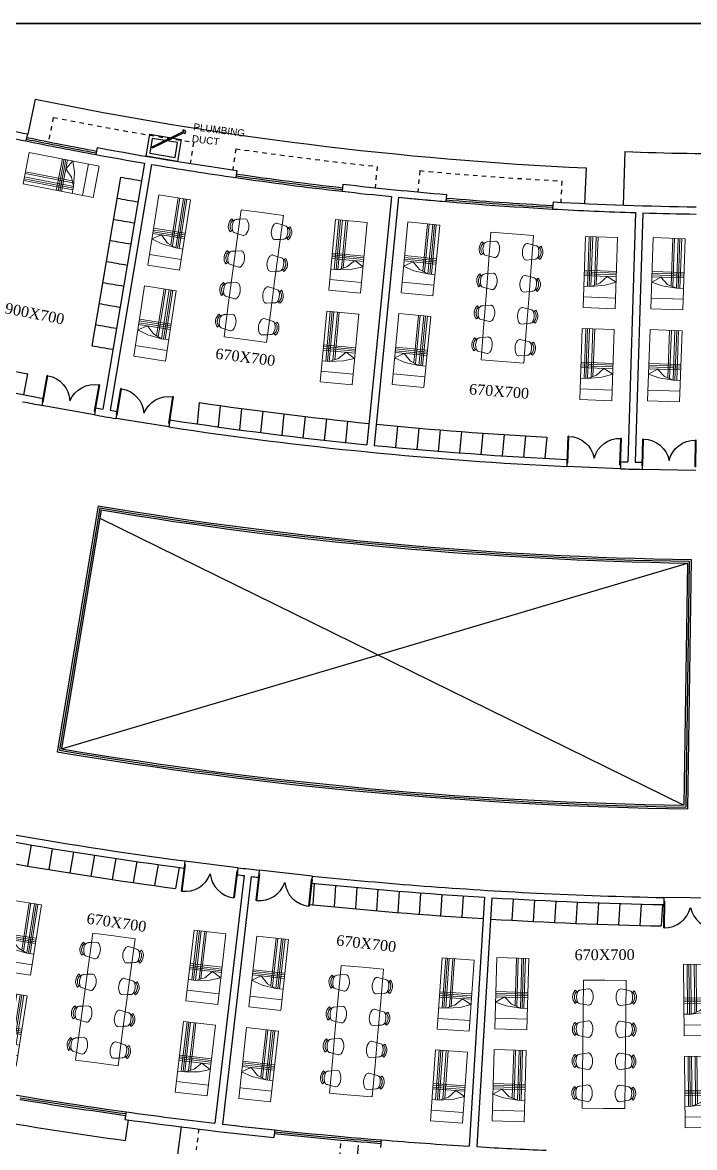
# Model space of a CAD drawing. Header units: metres. Extents: x 159409 to 239023, y 50504 to 95165.
# Drawn here: x 191612 to 193498, y 74874 to 78032 of the extents above; entities that cross this region are included whole.
import ezdxf
from ezdxf.enums import TextEntityAlignment as Align

# ---------------------------------------------------------------- set-up
doc = ezdxf.new("R2010")
doc.units = ezdxf.units.M
doc.header["$MEASUREMENT"] = 0
doc.linetypes.add('HIDDEN', pattern=[0.125, 0.0625, -0.0625])
doc.layers.add('_Annotations', color=1, linetype='Continuous', lineweight=25)
doc.layers.add('FURN', color=8, linetype='Continuous', lineweight=5)
doc.layers.add('A-TEXT', color=3, linetype='Continuous')
doc.styles.get("Standard").update_dxf_attribs({"font": 'times.ttf', "height": 18})
doc.styles.add('Standard 360', font='arial.ttf')

# ---------------------------------------------------------------- blocks, each defined once
blk = doc.blocks.new('d2')
at = {"color": 8, "ltscale": 8}
for p, q in [((-332.772, -186.458, 9945.752), (-332.753, -186.454, 9945.752)), ((-332.628, -187.194, 9945.752), (-332.772, -186.458, 9945.752)), ((-332.609, -187.19, 9945.752), (-332.753, -186.454, 9945.752)), ((-332.753, -186.454, 9945.752), (-332.753, -186.454, 9945.732)), ((-332.753, -186.454, 9945.732), (-332.753, -186.454, 9945.732)), ((-334.226, -186.743, 9945.752), (-334.206, -186.739, 9945.752)), ((-334.082, -187.479, 9945.752), (-334.226, -186.743, 9945.752)), ((-334.062, -187.475, 9945.752), (-334.206, -186.739, 9945.752)), ((-332.628, -187.194, 9945.752), (-332.609, -187.19, 9945.752)), ((-334.082, -187.479, 9945.752), (-334.062, -187.475, 9945.752)), ((-334.063, -187.577, 9945.752), (-332.589, -187.288, 9945.752))]:
    blk.add_line(p, q, dxfattribs=at)
for centre, start, end in [((-332.628, -187.194, 9945.752), 101.092, 178.0402), ((-334.062, -187.475, 9945.752), 24.1438, 101.092)]:
    blk.add_arc(centre, 0.75, start, end, dxfattribs=at)
blk = doc.blocks.new('A$C25933C84')
at = {"linetype": 'Continuous'}
for p, q in [((0, 0.9), (2, 0.9)), ((0, 0), (0, 0.9)), ((0.3, 0.9), (0.3, 0)), ((0.6, 0.7), (0.6, 0.9)), ((0.65, 0.3), (0.6, 0.7)), ((0.7, 0.45), (0.6, 0.7)), ((2, 0.9), (2, 0)), ((0.9, 0.25), (0.7, 0.45)), ((0.75, 0), (0.65, 0.3)), ((0.75, 0), (0.9, 0.25)), ((2, 0), (0, 0))]:
    blk.add_line(p, q, dxfattribs=at)
for p, q in [((0.6, 0.8), (2, 0.8)), ((0.6, 0.75), (2, 0.75)), ((0.6, 0.7), (2, 0.7)), ((0.9, 0), (0.9, 0.9)), ((0.95, 0), (0.95, 0.9)), ((1, 0), (1, 0.9)), ((1.05, 0), (1.05, 0.9)), ((0.64, 0.6), (2, 0.6)), ((0.66, 0.55), (2, 0.55))]:
    blk.add_line(p, q)
blk = doc.blocks.new('FREGTET')
at = {"layer": 'FURN'}
for p, q in [((-154.994, 109.041, -2766.571), (-155.133, 108.458, -2766.571)), ((-154.118, 108.833, -2766.571), (-154.994, 109.041, -2766.571)), ((-154.732, 108.979, -2766.571), (-154.793, 108.838, -2766.571)), ((-154.698, 109.057, -2766.571), (-154.732, 108.979, -2766.571)), ((-154.698, 109.057, -2766.571), (-154.732, 108.979, -2766.571)), ((-154.66, 109.191, -2766.571), (-154.635, 109.149, -2766.571)), ((-154.66, 109.191, -2766.571), (-154.635, 109.149, -2766.571)), ((-154.617, 109.122, -2766.571), (-154.635, 109.149, -2766.571)), ((-154.617, 109.122, -2766.571), (-154.635, 109.149, -2766.571)), ((-154.369, 109.063, -2766.571), (-154.341, 109.079, -2766.571)), ((-154.369, 109.063, -2766.571), (-154.341, 109.079, -2766.571)), ((-154.3, 109.105, -2766.571), (-154.341, 109.079, -2766.571)), ((-154.3, 109.105, -2766.571), (-154.341, 109.079, -2766.571)), ((-154.331, 108.884, -2766.571), (-154.327, 108.968, -2766.571)), ((-154.331, 108.884, -2766.571), (-154.327, 108.968, -2766.571)), ((-153.784, 108.982, -2766.571), (-153.76, 108.941, -2766.571)), ((-153.784, 108.982, -2766.571), (-153.76, 108.941, -2766.571)), ((-154.34, 108.731, -2766.571), (-154.331, 108.884, -2766.571)), ((-153.243, 108.625, -2766.571), (-154.118, 108.833, -2766.571)), ((-153.856, 108.771, -2766.571), (-153.917, 108.63, -2766.571)), ((-153.822, 108.848, -2766.571), (-153.856, 108.771, -2766.571)), ((-153.822, 108.848, -2766.571), (-153.856, 108.771, -2766.571)), ((-153.742, 108.914, -2766.571), (-153.76, 108.941, -2766.571)), ((-153.742, 108.914, -2766.571), (-153.76, 108.941, -2766.571)), ((-153.493, 108.854, -2766.571), (-153.465, 108.871, -2766.571)), ((-153.493, 108.854, -2766.571), (-153.465, 108.871, -2766.571)), ((-153.425, 108.897, -2766.571), (-153.465, 108.871, -2766.571)), ((-153.425, 108.897, -2766.571), (-153.465, 108.871, -2766.571)), ((-153.464, 108.523, -2766.571), (-153.456, 108.676, -2766.571)), ((-153.456, 108.676, -2766.571), (-153.451, 108.76, -2766.571)), ((-153.456, 108.676, -2766.571), (-153.451, 108.76, -2766.571)), ((-152.946, 108.64, -2766.571), (-152.98, 108.563, -2766.571)), ((-152.946, 108.64, -2766.571), (-152.98, 108.563, -2766.571)), ((-152.908, 108.774, -2766.571), (-152.884, 108.732, -2766.571)), ((-152.908, 108.774, -2766.571), (-152.884, 108.732, -2766.571)), ((-152.866, 108.705, -2766.571), (-152.884, 108.732, -2766.571)), ((-152.866, 108.705, -2766.571), (-152.884, 108.732, -2766.571)), ((-152.618, 108.646, -2766.571), (-152.59, 108.663, -2766.571)), ((-152.618, 108.646, -2766.571), (-152.59, 108.663, -2766.571)), ((-152.549, 108.689, -2766.571), (-152.59, 108.663, -2766.571)), ((-152.549, 108.689, -2766.571), (-152.59, 108.663, -2766.571)), ((-155.271, 107.874, -2766.571), (-155.133, 108.458, -2766.571)), ((-152.367, 108.417, -2766.571), (-153.243, 108.625, -2766.571)), ((-152.98, 108.563, -2766.571), (-153.042, 108.422, -2766.571)), ((-152.589, 108.314, -2766.571), (-152.58, 108.468, -2766.571)), ((-152.58, 108.468, -2766.571), (-152.576, 108.552, -2766.571)), ((-152.58, 108.468, -2766.571), (-152.576, 108.552, -2766.571)), ((-151.491, 108.209, -2766.571), (-152.367, 108.417, -2766.571)), ((-152.105, 108.355, -2766.571), (-152.166, 108.214, -2766.571)), ((-152.071, 108.432, -2766.571), (-152.105, 108.355, -2766.571)), ((-152.071, 108.432, -2766.571), (-152.105, 108.354, -2766.571)), ((-152.033, 108.566, -2766.571), (-152.008, 108.524, -2766.571)), ((-152.033, 108.566, -2766.571), (-152.008, 108.524, -2766.571)), ((-151.991, 108.497, -2766.571), (-152.008, 108.524, -2766.571)), ((-151.991, 108.497, -2766.571), (-152.008, 108.524, -2766.571)), ((-151.742, 108.438, -2766.571), (-151.714, 108.454, -2766.571)), ((-151.742, 108.438, -2766.571), (-151.714, 108.454, -2766.571)), ((-151.674, 108.481, -2766.571), (-151.714, 108.454, -2766.571)), ((-151.674, 108.481, -2766.571), (-151.714, 108.454, -2766.571)), ((-151.705, 108.259, -2766.571), (-151.7, 108.344, -2766.571)), ((-151.705, 108.259, -2766.571), (-151.7, 108.344, -2766.571)), ((-151.713, 108.106, -2766.571), (-151.705, 108.259, -2766.571)), ((-151.63, 107.625, -2766.571), (-151.491, 108.209, -2766.571)), ((-154.396, 107.666, -2766.571), (-155.271, 107.874, -2766.571)), ((-155.014, 107.727, -2766.571), (-155.009, 107.812, -2766.571)), ((-155.014, 107.727, -2766.571), (-155.009, 107.811, -2766.571)), ((-155.009, 107.811, -2766.571), (-155.001, 107.965, -2766.571)), ((-154.609, 107.716, -2766.571), (-154.643, 107.639, -2766.571)), ((-154.609, 107.716, -2766.571), (-154.643, 107.639, -2766.571)), ((-154.547, 107.857, -2766.571), (-154.609, 107.716, -2766.571)), ((-154.133, 107.603, -2766.571), (-154.125, 107.756, -2766.571)), ((-155.04, 107.59, -2766.571), (-154.999, 107.617, -2766.571)), ((-155.04, 107.59, -2766.571), (-154.999, 107.617, -2766.571)), ((-154.971, 107.633, -2766.571), (-154.999, 107.617, -2766.571)), ((-154.971, 107.633, -2766.571), (-154.999, 107.617, -2766.571)), ((-154.723, 107.574, -2766.571), (-154.705, 107.547, -2766.571)), ((-154.723, 107.574, -2766.571), (-154.705, 107.547, -2766.571)), ((-154.681, 107.505, -2766.571), (-154.705, 107.547, -2766.571)), ((-154.681, 107.505, -2766.571), (-154.705, 107.547, -2766.571)), ((-153.52, 107.458, -2766.571), (-154.396, 107.666, -2766.571)), ((-154.164, 107.382, -2766.571), (-154.124, 107.408, -2766.571)), ((-154.164, 107.382, -2766.571), (-154.124, 107.408, -2766.571)), ((-154.138, 107.519, -2766.571), (-154.133, 107.603, -2766.571)), ((-154.138, 107.519, -2766.571), (-154.133, 107.603, -2766.571)), ((-154.096, 107.425, -2766.571), (-154.124, 107.408, -2766.571)), ((-154.096, 107.425, -2766.571), (-154.124, 107.408, -2766.571)), ((-153.733, 107.508, -2766.571), (-153.767, 107.431, -2766.571)), ((-153.733, 107.508, -2766.571), (-153.767, 107.431, -2766.571)), ((-153.672, 107.649, -2766.571), (-153.733, 107.508, -2766.571)), ((-152.645, 107.249, -2766.571), (-153.52, 107.458, -2766.571)), ((-153.262, 107.311, -2766.571), (-153.258, 107.395, -2766.571)), ((-153.262, 107.311, -2766.571), (-153.258, 107.395, -2766.571)), ((-153.258, 107.395, -2766.571), (-153.249, 107.548, -2766.571)), ((-152.796, 107.441, -2766.571), (-152.858, 107.3, -2766.571)), ((-151.63, 107.625, -2766.571), (-151.769, 107.041, -2766.571)), ((-153.847, 107.366, -2766.571), (-153.83, 107.338, -2766.571)), ((-153.847, 107.366, -2766.571), (-153.83, 107.338, -2766.571)), ((-153.805, 107.297, -2766.571), (-153.83, 107.338, -2766.571)), ((-153.805, 107.297, -2766.571), (-153.83, 107.338, -2766.571)), ((-153.289, 107.174, -2766.571), (-153.248, 107.2, -2766.571)), ((-153.289, 107.174, -2766.571), (-153.248, 107.2, -2766.571)), ((-153.22, 107.216, -2766.571), (-153.248, 107.2, -2766.571)), ((-153.22, 107.216, -2766.571), (-153.248, 107.2, -2766.571)), ((-152.972, 107.157, -2766.571), (-152.954, 107.13, -2766.571)), ((-152.972, 107.157, -2766.571), (-152.954, 107.13, -2766.571)), ((-152.93, 107.089, -2766.571), (-152.954, 107.13, -2766.571)), ((-152.93, 107.089, -2766.571), (-152.954, 107.13, -2766.571)), ((-152.858, 107.3, -2766.571), (-152.892, 107.223, -2766.571)), ((-152.858, 107.3, -2766.571), (-152.892, 107.223, -2766.571)), ((-151.769, 107.041, -2766.571), (-152.645, 107.249, -2766.571)), ((-152.387, 107.103, -2766.571), (-152.382, 107.187, -2766.571)), ((-152.387, 107.103, -2766.571), (-152.382, 107.187, -2766.571)), ((-152.382, 107.187, -2766.571), (-152.374, 107.34, -2766.571)), ((-151.982, 107.092, -2766.571), (-152.016, 107.014, -2766.571)), ((-151.982, 107.092, -2766.571), (-152.016, 107.014, -2766.571)), ((-151.921, 107.233, -2766.571), (-151.982, 107.092, -2766.571)), ((-152.413, 106.966, -2766.571), (-152.373, 106.992, -2766.571)), ((-152.413, 106.966, -2766.571), (-152.373, 106.992, -2766.571)), ((-152.345, 107.008, -2766.571), (-152.373, 106.992, -2766.571)), ((-152.345, 107.008, -2766.571), (-152.373, 106.992, -2766.571)), ((-152.096, 106.949, -2766.571), (-152.078, 106.922, -2766.571)), ((-152.096, 106.949, -2766.571), (-152.078, 106.922, -2766.571)), ((-152.054, 106.88, -2766.571), (-152.078, 106.922, -2766.571)), ((-152.054, 106.88, -2766.571), (-152.078, 106.922, -2766.571))]:
    blk.add_line(p, q, dxfattribs=at)
for centre, radius, start, end in [((-154.615, 109.037, -2766.571), 0.0847, 91.5148, 166.6297), ((-154.615, 109.037, -2766.571), 0.0847, 91.5148, 166.6297), ((-154.525, 108.959, -2766.571), 0.268, 33.0269, 120.2325), ((-154.525, 108.959, -2766.571), 0.268, 33.0269, 120.2325), ((-154.525, 108.959, -2766.571), 0.219, 33.0269, 120.2325), ((-154.525, 108.959, -2766.571), 0.219, 46.2775, 120.2325), ((-154.576, 108.746, -2766.571), 0.378, 56.8909, 96.3685), ((-154.576, 108.746, -2766.571), 0.378, 56.8909, 96.3685), ((-154.409, 108.988, -2766.571), 0.0847, 346.6297, 61.7447), ((-154.409, 108.988, -2766.571), 0.0847, 346.6297, 61.7447), ((-153.649, 108.751, -2766.571), 0.268, 33.0269, 120.2325), ((-153.649, 108.751, -2766.571), 0.268, 33.0269, 120.2325), ((-153.649, 108.751, -2766.571), 0.219, 33.0269, 120.2325), ((-153.649, 108.751, -2766.571), 0.219, 46.2775, 120.2325), ((-154.711, 108.819, -2766.571), 0.0847, 166.6297, 224.3988), ((-154.711, 108.819, -2766.571), 0.0847, 166.6297, 224.3988), ((-154.512, 109.013, -2766.571), 0.363, 224.3988, 288.8607), ((-154.512, 109.013, -2766.571), 0.363, 224.3988, 288.8607), ((-154.422, 108.75, -2766.571), 0.0847, 288.8607, 346.6297), ((-154.422, 108.75, -2766.571), 0.0847, 288.8607, 346.6297), ((-153.74, 108.829, -2766.571), 0.0847, 91.5148, 166.6297), ((-153.74, 108.829, -2766.571), 0.0847, 91.5148, 166.6297), ((-153.7, 108.538, -2766.571), 0.378, 56.8909, 96.3685), ((-153.7, 108.538, -2766.571), 0.378, 56.8909, 96.3685), ((-153.534, 108.78, -2766.571), 0.0847, 346.6297, 61.7447), ((-153.534, 108.78, -2766.571), 0.0847, 346.6297, 61.7447), ((-152.864, 108.621, -2766.571), 0.0847, 91.5148, 166.6297), ((-152.864, 108.621, -2766.571), 0.0847, 91.5148, 166.6297), ((-152.774, 108.543, -2766.571), 0.268, 33.0269, 120.2325), ((-152.774, 108.543, -2766.571), 0.268, 33.0269, 120.2325), ((-152.774, 108.543, -2766.571), 0.219, 33.0269, 120.2325), ((-152.774, 108.543, -2766.571), 0.219, 46.2775, 120.2325), ((-152.824, 108.33, -2766.571), 0.378, 56.8909, 96.3685), ((-152.824, 108.33, -2766.571), 0.378, 56.8909, 96.3685), ((-152.658, 108.572, -2766.571), 0.0847, 346.6297, 61.7447), ((-152.658, 108.572, -2766.571), 0.0847, 346.6297, 61.7447), ((-153.835, 108.611, -2766.571), 0.0847, 166.6297, 224.3988), ((-153.835, 108.611, -2766.571), 0.0847, 166.6297, 224.3988), ((-153.636, 108.805, -2766.571), 0.363, 224.3988, 288.8607), ((-153.636, 108.805, -2766.571), 0.363, 224.3988, 288.8607), ((-153.547, 108.542, -2766.571), 0.0847, 288.8607, 346.6297), ((-153.547, 108.542, -2766.571), 0.0847, 288.8607, 346.6297), ((-152.959, 108.403, -2766.571), 0.0847, 166.6297, 224.3988), ((-152.959, 108.403, -2766.571), 0.0847, 166.6297, 224.3988), ((-152.761, 108.597, -2766.571), 0.363, 224.3988, 288.8607), ((-152.761, 108.597, -2766.571), 0.363, 224.3988, 288.8607), ((-151.988, 108.413, -2766.571), 0.0847, 91.5148, 166.6297), ((-151.988, 108.413, -2766.571), 0.0847, 91.5148, 166.6297), ((-151.898, 108.335, -2766.571), 0.268, 33.0269, 120.2325), ((-151.898, 108.335, -2766.571), 0.268, 33.0269, 120.2325), ((-151.898, 108.335, -2766.571), 0.219, 33.0269, 120.2325), ((-151.898, 108.335, -2766.571), 0.219, 46.2775, 120.2325), ((-151.949, 108.122, -2766.571), 0.378, 56.8909, 96.3685), ((-151.949, 108.122, -2766.571), 0.378, 56.8909, 96.3685), ((-151.782, 108.364, -2766.571), 0.0847, 346.6297, 61.7447), ((-151.782, 108.364, -2766.571), 0.0847, 346.6297, 61.7447), ((-154.918, 107.945, -2766.571), 0.0847, 108.8607, 166.6297), ((-154.918, 107.945, -2766.571), 0.0847, 108.8607, 166.6297), ((-154.828, 107.682, -2766.571), 0.363, 44.3988, 108.8607), ((-154.828, 107.682, -2766.571), 0.363, 44.3988, 108.8607), ((-152.671, 108.334, -2766.571), 0.0847, 288.8607, 346.6297), ((-152.671, 108.334, -2766.571), 0.0847, 288.8607, 346.6297), ((-152.084, 108.194, -2766.571), 0.0847, 166.6297, 224.3988), ((-152.084, 108.194, -2766.571), 0.0847, 166.6297, 224.3988), ((-151.885, 108.389, -2766.571), 0.363, 224.3988, 288.8607), ((-151.885, 108.389, -2766.571), 0.363, 224.3988, 288.8607), ((-151.795, 108.126, -2766.571), 0.0847, 288.8607, 346.6297), ((-151.795, 108.126, -2766.571), 0.0847, 288.8607, 346.6297), ((-154.931, 107.707, -2766.571), 0.0847, 166.6297, 241.7447), ((-154.931, 107.707, -2766.571), 0.0847, 166.6297, 241.7447), ((-154.63, 107.876, -2766.571), 0.0847, 346.6297, 44.3988), ((-154.63, 107.876, -2766.571), 0.0847, 346.6297, 44.3988), ((-154.043, 107.737, -2766.571), 0.0847, 108.8607, 166.6297), ((-154.043, 107.737, -2766.571), 0.0847, 108.8607, 166.6297), ((-153.953, 107.474, -2766.571), 0.363, 44.3988, 108.8607), ((-153.953, 107.474, -2766.571), 0.363, 44.3988, 108.8607), ((-153.754, 107.668, -2766.571), 0.0847, 346.6297, 44.3988), ((-153.754, 107.668, -2766.571), 0.0847, 346.6297, 44.3988), ((-154.816, 107.736, -2766.571), 0.268, 213.0269, 300.2325), ((-154.816, 107.736, -2766.571), 0.268, 213.0269, 300.2325), ((-154.816, 107.736, -2766.571), 0.219, 213.0269, 300.2325), ((-154.816, 107.736, -2766.571), 0.219, 213.0269, 286.9819), ((-154.765, 107.949, -2766.571), 0.378, 236.8909, 276.3685), ((-154.765, 107.949, -2766.571), 0.378, 236.8909, 276.3685), ((-154.725, 107.658, -2766.571), 0.0847, 271.5148, 346.6297), ((-154.725, 107.658, -2766.571), 0.0847, 271.5148, 346.6297), ((-153.94, 107.528, -2766.571), 0.268, 213.0269, 300.2325), ((-153.94, 107.528, -2766.571), 0.268, 213.0269, 300.2325), ((-154.056, 107.499, -2766.571), 0.0847, 166.6297, 241.7447), ((-154.056, 107.499, -2766.571), 0.0847, 166.6297, 241.7447), ((-153.94, 107.528, -2766.571), 0.219, 213.0269, 300.2325), ((-153.94, 107.528, -2766.571), 0.219, 213.0269, 286.9819), ((-153.889, 107.741, -2766.571), 0.378, 236.8909, 276.3685), ((-153.889, 107.741, -2766.571), 0.378, 236.8909, 276.3685), ((-153.85, 107.45, -2766.571), 0.0847, 271.5148, 346.6297), ((-153.85, 107.45, -2766.571), 0.0847, 271.5148, 346.6297), ((-153.167, 107.529, -2766.571), 0.0847, 108.8607, 166.6297), ((-153.167, 107.529, -2766.571), 0.0847, 108.8607, 166.6297), ((-153.077, 107.266, -2766.571), 0.363, 44.3988, 108.8607), ((-153.077, 107.266, -2766.571), 0.363, 44.3988, 108.8607), ((-152.879, 107.46, -2766.571), 0.0847, 346.6297, 44.3988), ((-152.879, 107.46, -2766.571), 0.0847, 346.6297, 44.3988), ((-152.291, 107.321, -2766.571), 0.0847, 108.8607, 166.6297), ((-152.291, 107.321, -2766.571), 0.0847, 108.8607, 166.6297), ((-152.202, 107.058, -2766.571), 0.363, 44.3988, 108.8607), ((-152.202, 107.058, -2766.571), 0.363, 44.3988, 108.8607), ((-153.064, 107.32, -2766.571), 0.268, 213.0269, 300.2325), ((-153.064, 107.32, -2766.571), 0.268, 213.0269, 300.2325), ((-153.18, 107.291, -2766.571), 0.0847, 166.6297, 241.7447), ((-153.18, 107.291, -2766.571), 0.0847, 166.6297, 241.7447), ((-153.064, 107.32, -2766.571), 0.219, 213.0269, 300.2325), ((-153.064, 107.32, -2766.571), 0.219, 213.0269, 286.9819), ((-153.014, 107.533, -2766.571), 0.378, 236.8909, 276.3685), ((-153.014, 107.533, -2766.571), 0.378, 236.8909, 276.3685), ((-152.974, 107.242, -2766.571), 0.0847, 271.5148, 346.6297), ((-152.974, 107.242, -2766.571), 0.0847, 271.5148, 346.6297), ((-152.304, 107.083, -2766.571), 0.0847, 166.6297, 241.7447), ((-152.304, 107.083, -2766.571), 0.0847, 166.6297, 241.7447), ((-152.003, 107.252, -2766.571), 0.0847, 346.6297, 44.3988), ((-152.003, 107.252, -2766.571), 0.0847, 346.6297, 44.3988), ((-152.189, 107.112, -2766.571), 0.268, 213.0269, 300.2325), ((-152.189, 107.112, -2766.571), 0.268, 213.0269, 300.2325), ((-152.189, 107.112, -2766.571), 0.219, 213.0269, 300.2325), ((-152.189, 107.112, -2766.571), 0.219, 213.0269, 286.9819), ((-152.138, 107.325, -2766.571), 0.378, 236.8909, 276.3685), ((-152.138, 107.325, -2766.571), 0.378, 236.8909, 276.3685), ((-152.098, 107.034, -2766.571), 0.0847, 271.5148, 346.6297), ((-152.098, 107.034, -2766.571), 0.0847, 271.5148, 346.6297)]:
    blk.add_arc(centre, radius, start, end, dxfattribs=at)
blk = doc.blocks.new('xfggsdr')
at = {"extrusion": (3.15e-14, 5.7e-15, -1), "xscale": 99.99999999999996, "yscale": 99.99999999999996, "zscale": -100, "rotation": 275.7220156941657}
blk.add_blockref('FREGTET', (-154932.6, -31689.1, -276657.1), dxfattribs=at)
at = {"layer": 'FURN', "extrusion": (-1.83e-14, -1.1e-15, -1), "xscale": -99.99999999999996, "yscale": 99.99999999999996, "zscale": -99.99999999999996, "rotation": 261.1379053757277}
for p in [(-146010.8, -15268.6, 0), (-146050.6, -15524, 0)]:
    blk.add_blockref('A$C25933C84', p, dxfattribs=at)
at = {"layer": 'FURN', "extrusion": (1.79e-14, 3.8e-15, -1), "xscale": 99.99999999999994, "yscale": 99.99999999999994, "zscale": -100, "rotation": 83.41111061605987}
for p in [(-145396, -15364.4, 0), (-145425.7, -15621.1, 0)]:
    blk.add_blockref('A$C25933C84', p, dxfattribs=at)
blk = doc.blocks.new('FEGREGRE')
at = {"color": 20, "ltscale": 10}
for p, q in [((352225.2, 113822.9, 0.4), (352217.2, 113764.9, 0.4)), ((352374.1, 113803.9, 0.4), (352364.2, 113725.4, 0.4)), ((352871.5, 113752, 0.4), (352864.6, 113672.2, 0.4))]:
    blk.add_line(p, q, dxfattribs=at)
blk.add_arc((353970.3, 126473.1, 0.4), 12828.5, 260.35055, 262.14575, dxfattribs=at)

msp = doc.modelspace()

# ---------------------------------------------------------------- linework, layer by layer
at = {"color": 0, "ltscale": 10}
for p, q in [((191647.046, 77816.744, 0.002), (191626.961, 77718.782, 0.421)), ((191625.258, 77719.131, 0.421), (191621.238, 77699.537, 0.421)), ((191821.603, 77680.865, 0.421), (191817.971, 77661.196, 0.421)), ((193303.091, 77669.376, -0.842), (193297.807, 77519.47, 0.421)), ((191954.38, 77636.98, 0.421), (191836.74, 76946.935, 0.421)), ((191973.997, 77633.655, 0.421), (191857.715, 76943.381, 0.421)), ((191886.831, 77597.774, 0.421), (191806.192, 77124.768, 0.421)), ((192213.747, 77616.427, 0.421), (192210.894, 77596.629, 0.421)), ((193193.882, 77623.774, 0.421), (193189.284, 77523.88, 0.421)), ((192511.27, 77578.044, 0.421), (192509.007, 77558.172, 0.421)), ((192647.797, 77543.331, 0.421), (192578.175, 76846.802, 0.421)), ((192667.597, 77541.371, 0.421), (192599.346, 76844.707, 0.421)), ((192801.785, 77549.199, 0.421), (192800.097, 77529.27, 0.421)), ((193101.047, 77528.329, 0.421), (193099.951, 77508.356, 0.421)), ((193332.977, 77498.281, 0.421), (193310.803, 76798.632, 0.421)), ((193352.864, 77497.67, 0.421), (193332.067, 76797.979, 0.421)), ((191615.379, 76987.049, 0.421), (191626.691, 77045.973, 0.421)), ((191669.383, 76976.823, 0.421), (191666.021, 76957.105, 0.421)), ((192107.589, 76964.915, 0.421), (192101.616, 76905.153, 0.421)), ((191817.028, 76950.315, 0.421), (191813.663, 76930.581, 0.421)), ((191877.44, 76940.077, 0.421), (191874.115, 76920.336, 0.421)), ((192167.042, 76956.446, 0.421), (192161.07, 76896.698, 0.421)), ((192226.528, 76948.31, 0.421), (192220.557, 76888.574, 0.421)), ((192286.047, 76940.509, 0.421), (192280.077, 76880.783, 0.421)), ((192345.599, 76933.041, 0.421), (192339.63, 76873.324, 0.421)), ((192025.575, 76916.459, 0.421), (192022.252, 76896.735, 0.421)), ((192405.185, 76925.907, 0.421), (192399.068, 76864.704, 0.421)), ((192464.804, 76919.106, 0.421), (192458.77, 76858.737, 0.421)), ((192524.457, 76912.638, 0.421), (192518.473, 76852.769, 0.421)), ((192664.926, 76898.737, 0.421), (192659.06, 76838.856, 0.421)), ((192724.689, 76893.387, 0.421), (192718.774, 76833.006, 0.421)), ((192784.485, 76888.37, 0.421), (192778.488, 76827.156, 0.421)), ((192844.313, 76883.687, 0.421), (192838.462, 76823.958, 0.421)), ((192904.175, 76879.338, 0.421), (192898.322, 76819.6, 0.421)), ((192964.068, 76875.322, 0.421), (192958.215, 76815.574, 0.421)), ((193023.995, 76871.64, 0.421), (193018.14, 76811.88, 0.421)), ((193083.954, 76868.292, 0.421), (193078.098, 76808.519, 0.421)), ((193140.93, 76805.354, 0.421), (193140.297, 76785.362, 0.421)), ((193290.813, 76799.285, 0.421), (193290.18, 76779.295, 0.421)), ((193352.058, 76797.404, 0.421), (193351.464, 76777.413, 0.421)), ((193344.036, 76527.523, 0.421), (193344.036, 76527.504, 0.421)), ((191636.248, 75723.076, 0.421), (191625.935, 75664.12, 0.421)), ((191695.351, 75712.738, 0.421), (191685.115, 75654.221, 0.421)), ((191754.685, 75703.724, 0.421), (191744.345, 75644.615, 0.421)), ((191813.968, 75694.416, 0.421), (191803.627, 75635.302, 0.421)), ((191873.302, 75685.402, 0.421), (191862.96, 75626.281, 0.421)), ((191932.688, 75676.683, 0.421), (191922.345, 75617.554, 0.421)), ((191992.125, 75668.259, 0.421), (191981.781, 75609.12, 0.421)), ((192067.518, 75678.183, 0.421), (192065.161, 75658.32, 0.421)), ((192051.614, 75660.129, 0.421), (192041.268, 75600.98, 0.421)), ((192233.836, 75637.103, 0.421), (192151.374, 74941.977, 0.421)), ((192216.334, 75659.336, 0.421), (192213.977, 75639.475, 0.421)), ((192276.202, 75652.285, 0.421), (192273.879, 75632.42, 0.421)), ((192425.325, 75636.042, 0.421), (192423.002, 75616.176, 0.421)), ((192254.013, 75634.726, 0.421), (192172.723, 74939.462, 0.421)), ((192430.327, 75615.426, 0.421), (192426.617, 75555.493, 0.421)), ((192490.074, 75609.481, 0.421), (192486.364, 75549.559, 0.421)), ((192549.839, 75603.835, 0.421), (192546.13, 75543.923, 0.421)), ((192609.623, 75598.487, 0.421), (192605.915, 75538.583, 0.421)), ((192669.425, 75593.438, 0.421), (192665.717, 75533.541, 0.421)), ((192729.163, 75587.345, 0.421), (192725.538, 75528.795, 0.421)), ((192789.048, 75583.638, 0.421), (192785.378, 75524.346, 0.421)), ((192848.933, 75579.931, 0.421), (192845.236, 75520.194, 0.421)), ((192908.819, 75576.224, 0.421), (192865.572, 74877.561, 0.421)), ((192928.938, 75574.996, 0.421), (192886.86, 74876.262, 0.421)), ((193412.032, 75575.626, 0.421), (193411.913, 75555.624, 0.421)), ((192988.839, 75571.538, 0.421), (192985.232, 75511.646, 0.421)), ((193048.757, 75568.379, 0.421), (193045.15, 75508.484, 0.421)), ((193108.694, 75565.518, 0.421), (193105.086, 75505.62, 0.421)), ((193168.648, 75562.955, 0.421), (193165.04, 75503.052, 0.421)), ((193228.62, 75560.691, 0.421), (193225.012, 75500.781, 0.421)), ((193288.611, 75558.725, 0.421), (193285.002, 75498.807, 0.421)), ((193348.619, 75557.058, 0.421), (193345.01, 75497.131, 0.421)), ((193408.645, 75555.69, 0.421), (193405.036, 75495.751, 0.421)), ((191902.249, 74974.024, 0.421), (191899.296, 74952.726, 0.421)), ((192319.664, 74923.145, 0.421), (192317.415, 74901.763, 0.421)), ((192618.363, 74895.279, 0.421), (192616.619, 74873.848, 0.421))]:
    msp.add_line(p, q, dxfattribs=at)
at = {"color": 0, "linetype": 'HIDDEN', "ltscale": 200}
for p, q in [((191698.061, 77765.638, 0), (191684.415, 77696.98, 0.421)), ((192091.942, 77695.482, -0.005), (192082.601, 77636.214, 0.421)), ((192210.582, 77677.511, 0), (192201.951, 77618.135, 0.421)), ((192607.57, 77627.868, 0.421), (192601.314, 77568.195, 0.421)), ((192726.99, 77616.07, 0.421), (192721.449, 77556.327, 0.421)), ((193126.018, 77587.074, 0.421), (193122.864, 77527.157, 0.421)), ((192106.531, 74926.246, 0.421), (192099.382, 74867.656, 0.421)), ((192504.521, 74884.883, 0.421), (192499.132, 74825.223, 0.421))]:
    msp.add_line(p, q, dxfattribs=at)
at = {"color": 0, "ltscale": 8}
for p, q in [((191824.289, 76675.214, 0.421), (191709.353, 75984.714, 0.421)), ((191828.4, 76669.457, 0.421), (191715.105, 75988.822, 0.421)), ((191832.511, 76663.703, 0.421), (191720.858, 75992.932, 0.421)), ((191828.678, 76640.676, 0.421), (193468.592, 75834.659, 0.842)), ((193483.765, 76519.506, 0.842), (193473.517, 75829.579, 0.842)), ((193488.839, 76524.43, 0.842), (193478.443, 75824.504, 0.842)), ((191720.858, 75992.932, 0.421), (193478.691, 76514.584, 0.842)), ((193478.691, 76514.584, 0.842), (193468.592, 75834.656, 0.842))]:
    msp.add_line(p, q, dxfattribs=at)
at = {"color": 6, "const_width": 5.123}
msp.add_lwpolyline([(197008.003, 78029.391), (197008.003, 73287.566), (190264.254, 73287.566), (190264.254, 78029.391)], close=True, dxfattribs=at)
at = {"color": 0, "ltscale": 10}
for centre, radius, start, end in [((193653.191, 87601.708, 0.421), 9988.5, 258.4135953, 267.3643943), ((193653.191, 87601.708, 0.421), 10088.5, 257.2790447, 258.4037217), ((193653.191, 87601.708, 0.421), 10108.5, 257.2790392, 258.4037272), ((193653.191, 87601.708, 0.421), 10108.5, 259.5398188, 260.3250961), ((193653.191, 87601.708, 0.421), 10088.5, 259.5398243, 261.7969495), ((193653.191, 87601.708), 9938.5, 267.9812456, 272.0176033), ((193653.191, 87601.708, 0.421), 10108.5, 260.4378683, 261.796955), ((193653.191, 87601.708, 0.421), 10158.5, 259.9886703, 260.3250961), ((193653.191, 87601.708, 0.421), 10088.5, 263.5007437, 265.1588385), ((193653.191, 87601.708, 0.421), 10218.5, 259.9886703, 260.3250961), ((193653.191, 87601.708, 0.421), 10108.5, 263.5007437, 264.2919122), ((193653.191, 87601.708, 0.421), 10108.5, 264.4046844, 265.1588385), ((193653.191, 87601.708, 0.421), 10108.5, 266.8626272, 268.1846996), ((193653.191, 87601.708, 0.421), 10088.5, 266.8626328, 269.1486596), ((193653.191, 87601.708, 0.421), 10278.5, 259.9906342, 260.3250961), ((193653.191, 87601.708, 0.421), 10108.5, 268.2974718, 269.1486596), ((193653.191, 87601.708, 0.421), 10338.5, 259.9925753, 260.3250961), ((193653.191, 87601.708, 0.421), 10398.5, 259.994494, 260.3250961), ((193653.191, 87601.708, 0.421), 10458.5, 259.9963907, 260.3250961), ((193653.191, 87601.708, 0.421), 10518.5, 259.9982657, 260.3250961), ((193653.191, 87601.708, 0.421), 10578.5, 260.0001195, 260.3250961), ((193653.191, 87601.708, 0.421), 10808.5, 255.3509051, 259.4238902), ((193653.191, 87601.708, 0.421), 10638.5, 260.0019523, 260.3250961), ((193653.191, 87601.708, 0.421), 10748.5, 258.4928453, 259.1325287), ((193653.191, 87601.708, 0.421), 10748.5, 259.4229266, 259.4238902), ((193653.191, 87601.708, 0.421), 10828.5, 259.1325287, 259.4255548), ((193653.191, 87601.708, 0.421), 10748.5, 261.7323807, 264.2919122), ((193653.191, 87601.708, 0.421), 10828.5, 260.219272, 260.5436924), ((193653.191, 87601.708, 0.421), 10808.5, 260.2190762, 260.3250961), ((193653.191, 87601.708, 0.421), 10808.5, 260.4378683, 260.5438882), ((193653.191, 87601.708, 0.421), 10808.5, 261.3390742, 264.2919122), ((193653.191, 87601.708, 0.421), 10748.5, 264.4046844, 266.9642158), ((193653.191, 87601.708, 0.421), 10828.5, 261.3374096, 267.2851584), ((193653.191, 87601.708, 0.421), 10808.5, 264.4046844, 267.2834937), ((193653.191, 87601.708, 0.421), 10828.5, 268.0788755, 268.4032959), ((193653.191, 87601.708, 0.421), 10808.5, 268.0786797, 268.1846996), ((193653.191, 87601.708, 0.421), 10808.5, 268.2974718, 268.4034917), ((193653.191, 87601.708, 0.421), 12028.5, 259.8850267, 262.424857), ((193653.191, 87601.708, 0.421), 12048.5, 260.0779976, 262.4262013), ((193653.191, 87601.708, 0.421), 12108.5, 260.0779976, 262.3498878), ((193653.191, 87601.708, 0.421), 12048.5, 263.1395424, 263.234651), ((193653.191, 87601.708, 0.421), 12028.5, 263.1393842, 263.4265293), ((193653.191, 87601.708, 0.421), 12028.5, 264.1410565, 267.1459179), ((193653.191, 87601.708, 0.421), 12048.5, 263.3312625, 263.4263711), ((193653.191, 87601.708, 0.421), 12048.5, 264.1397122, 266.4579362), ((193653.191, 87601.708, 0.421), 12048.5, 266.5537907, 268.8525452), ((193653.191, 87601.708, 0.421), 12028.5, 267.1459179, 268.8512009), ((193653.191, 87601.708, 0.421), 12108.5, 264.1397122, 266.4579362), ((193653.191, 87601.708, 0.421), 12108.5, 266.5537907, 268.8256809), ((193653.191, 87601.708, 0.421), 12748.5, 262.1057605, 263.234651), ((193653.191, 87601.708, 0.421), 12770, 262.1057635, 263.9957271), ((193653.191, 87601.708, 0.421), 12748.5, 263.3312625, 263.9957271), ((193653.191, 87601.708, 0.421), 12748.5, 265.3440356, 266.4579362), ((193653.191, 87601.708, 0.421), 12748.5, 266.5537907, 267.4332402)]:
    msp.add_arc(centre, radius, start, end, dxfattribs=at)
at = {"color": 0, "linetype": 'HIDDEN', "ltscale": 200}
for start, end in [(258.7577679, 261.0436923), (261.729255, 264.0151794), (264.7007912, 266.9867156)]:
    msp.add_arc((193653.191, 87601.708), 10028.5, start, end, dxfattribs=at)
at = {"color": 0, "ltscale": 8}
for centre, radius, start, end in [((193662.755, 87650.785, 0.421), 10158.5, 258.4065231, 259.5370229), ((193662.755, 87650.785, 0.421), 10153.5, 258.4065231, 259.5370229), ((193662.755, 87650.785, 0.421), 10148.5, 258.4065231, 259.5370229), ((193659.834, 87651.265, 0.421), 10158.5, 261.7997503, 263.4951534), ((193659.834, 87651.265, 0.421), 10153.5, 261.7997503, 263.4951507), ((193659.834, 87651.265, 0.421), 10148.5, 261.7997503, 263.4951479), ((193656.422, 87651.604, 0.421), 10158.5, 264.4139853, 266.8598319), ((193656.422, 87651.604, 0.421), 10153.5, 265.1644316, 266.8598319), ((193656.422, 87651.604, 0.421), 10148.5, 265.1644343, 266.8598319), ((193653.191, 87601.708, 0.421), 11078.5, 260.4977899, 269.1499721), ((193653.191, 87601.708, 0.421), 11083.5, 260.5236606, 269.1241244), ((193653.191, 87601.708, 0.421), 11088.5, 260.5495079, 269.0982999), ((193653.191, 87601.708, 0.421), 11778.5, 260.5008635, 269.1499168), ((193653.191, 87601.708, 0.421), 11773.5, 260.5251754, 269.1255847), ((193653.191, 87601.708, 0.421), 11768.5, 260.5495079, 269.1012318), ((193645.935, 87552.237, 0.421), 12698.5, 260.0717838, 262.1075301), ((193645.935, 87552.237, 0.421), 12708.5, 260.7539157, 262.1075301), ((193645.935, 87552.237, 0.421), 12703.5, 260.7539143, 262.1075301), ((193648.741, 87551.906, 0.421), 12698.5, 263.3251077, 265.3458052), ((193648.741, 87551.906, 0.421), 12708.5, 263.9921907, 265.3458052), ((193648.741, 87551.906, 0.421), 12703.5, 263.9921893, 265.3458052)]:
    msp.add_arc(centre, radius, start, end, dxfattribs=at)
at = {"layer": '_Annotations', "elevation": 0.842}
msp.add_lwpolyline([(191976.269, 77679.66), (192065.208, 77723.457), (192067.209, 77719.394), (192069.958, 77727.479), (192061.873, 77730.229), (192063.874, 77726.166), (191974.935, 77682.369)], close=True, dxfattribs=at)
at = {"layer": '_Annotations', "color": 31, "elevation": 0.842}
for points in [[(192057.28, 77703.782), (192047.021, 77641.886), (191958.599, 77656.543), (191968.858, 77718.438)], [(191976.134, 77706.719), (191969.183, 77664.782), (192039.791, 77653.078), (192046.742, 77695.016)]]:
    msp.add_lwpolyline(points, close=True, dxfattribs=at)

# ---------------------------------------------------------------- block references
at = {"extrusion": (-3.15e-14, 5.7e-15, -1), "xscale": -99.99999999999977, "yscale": 99.99999999999996, "zscale": -99.99999999999977, "rotation": 84.27798430583418}
msp.add_blockref('FREGTET', (-183039.835, 60981.19, -276657.548), dxfattribs=at)
at = {"extrusion": (-3.17e-14, 3.9e-15, -1), "xscale": -99.99999999999996, "yscale": 99.99999999999996, "zscale": -99.99999999999996, "rotation": 81.01284820244183}
msp.add_blockref('FREGTET', (-184697.449, 60421.983, -276657.548), dxfattribs=at)
at = {"color": 8}
for p, xscale, yscale, zscale, rotation in [((158112.489, 95152.761, -994574.75), -100, 100, 100, 0.9144459935839766), ((157969.752, 94453.608, -994574.75), -99.99999999999994, 99.99999999999994, 99.99999999999994, 2.039637966611387), ((157413.777, 90221.773, -994574.75), -100, 100, 100, 8.774049528623287), ((157369.55, 89514.1, -994574.75), -100, 100, 100, 9.89218711048812), ((154609.066, 68344.305, -994574.75), 100, 100, 100, 161.6927798448015), ((154951.307, 67666.448, -994574.75), 100, 100, 100, 162.6917603071592), ((157009.259, 64096.971, -994574.75), 100, 100, 100, 168.1164318817813)]:
    msp.add_blockref('d2', p, dxfattribs=dict(at, xscale=xscale, yscale=yscale, zscale=zscale, rotation=rotation))
at = {"color": 8, "ltscale": 10, "xscale": -1}
msp.add_blockref('xfggsdr', (337555.773, 90639.808, 0.421), dxfattribs=at)
at = {"color": 4, "xscale": -1}
for p, rotation in [((337443.515, 96954.548, 0.421), 2.524810482817008), ((335914.608, 108521.832, 0.421), 7.146459308381382)]:
    msp.add_blockref('xfggsdr', p, dxfattribs=dict(at, rotation=rotation))
at = {"color": 1}
msp.add_blockref('FEGREGRE', (-160317.148, -38871.371), dxfattribs=at)
at = {"layer": 'FURN', "extrusion": (-5.2e-15, -1.76e-14, -1), "xscale": -99.99999999999996, "yscale": 99.99999999999993, "zscale": -99.99999999999996, "rotation": 190.943760425538}
msp.add_blockref('A$C25933C84', (-191826.711, 77629.088, -0.421), dxfattribs=at)
at = {"layer": 'FURN', "extrusion": (1.83e-14, -1.1e-15, -1), "xscale": 99.99999999999996, "yscale": 99.99999999999996, "zscale": -99.99999999999996, "rotation": 98.86209462427229}
for p in [(-191963.568, 77350.661, -0.421), (-191923.758, 77095.33, -0.421)]:
    msp.add_blockref('A$C25933C84', p, dxfattribs=at)
at = {"layer": 'FURN', "extrusion": (-1.8e-14, 3.4e-15, -1), "xscale": -99.99999999999993, "yscale": 99.99999999999987, "zscale": -99.99999999999993, "rotation": 275.3392227154064}
for p in [(-192560.95, 77271.824, -0.421), (-192536.903, 77014.529, -0.421)]:
    msp.add_blockref('A$C25933C84', p, dxfattribs=at)
at = {"layer": 'FURN', "extrusion": (1.83e-14, -1e-16, -1), "xscale": 99.99999999999996, "yscale": 99.99999999999996, "zscale": -99.99999999999994, "rotation": 95.59695852087985}
for p in [(-192674.348, 77273.146, -0.421), (-192649.144, 77015.962, -0.421)]:
    msp.add_blockref('A$C25933C84', p, dxfattribs=at)
at = {"layer": 'FURN', "extrusion": (-1.82e-14, 2.4e-15, -1), "xscale": -99.99999999999996, "yscale": 99.99999999999996, "zscale": -99.99999999999996, "rotation": 272.074086612014}
for p in [(-193275.25, 77228.462, -0.421), (-193265.897, 76970.215, -0.421)]:
    msp.add_blockref('A$C25933C84', p, dxfattribs=at)
at = {"layer": 'FURN', "extrusion": (1.83e-14, 1.1e-15, -1), "xscale": 99.99999999999994, "yscale": 99.99999999999994, "zscale": -99.99999999999994, "rotation": 92.02378410156712}
for p in [(-193375.447, 77228.401, -0.421), (-193366.322, 76970.146, -0.421)]:
    msp.add_blockref('A$C25933C84', p, dxfattribs=at)

# ---------------------------------------------------------------- texts
at = {"layer": '_Annotations', "insert": (192092.789, 77749.412, 0.447), "char_height": 8.45393, "attachment_point": 1, "rotation": 352.722381, "style": 'Standard 360'}
msp.add_mtext('{\\H2.3658x;PLUMBING \\PDUCT}', dxfattribs=at)
at = {"layer": 'A-TEXT'}
for s, rotation, p in [('900X700', 348.928476, (191645.974, 77214.74, 0.421)), ('670X700', 352.951623, (192237.392, 77092.675, 0.421)), ('670X700', 355.635447, (192949.7, 76996.825, 0.421)), ('670X700', 351.78734, (191875.725, 75505.511, 0.421)), ('670X700', 353.594666, (192576.817, 75446.704, 0.421)), ('670X700', 0.270017, (193245.983, 75415.077, 0.421))]:
    msp.add_text(s, height=30, rotation=rotation, dxfattribs=at).set_placement(p, align=Align.MIDDLE)

doc.saveas('drawing.dxf')
